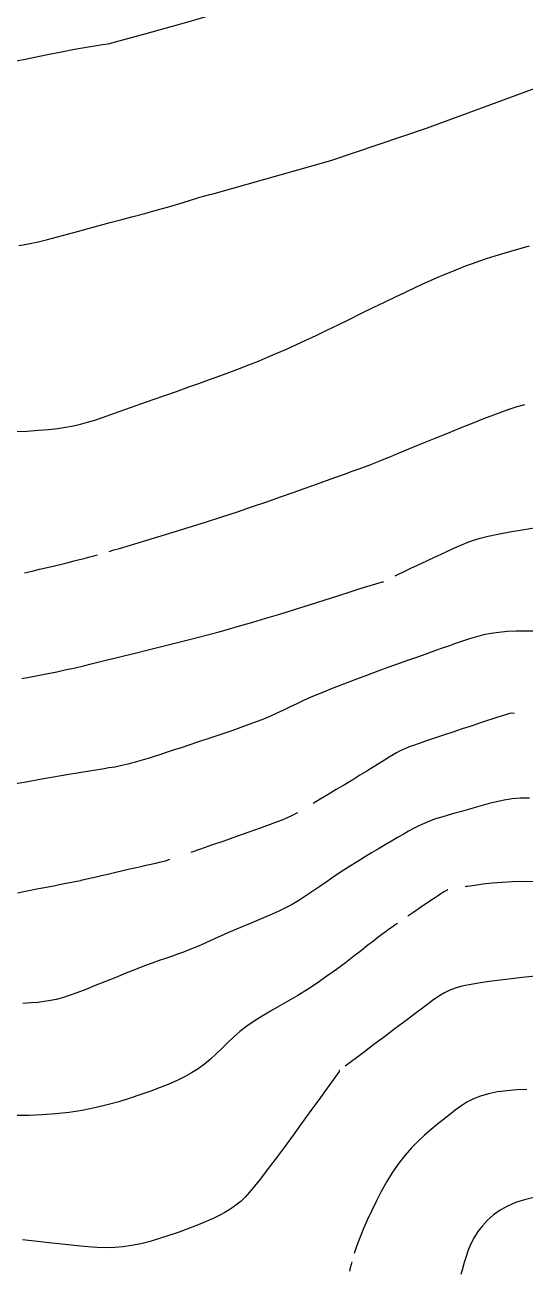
# Model space of a CAD drawing. Header units: millimetres. Extents: x 2235526 to 2245569, y 371981 to 382303.
# Drawn here: x 2243974.1 to 2244064.1, y 378064.1 to 378288.2 of the extents above; entities that cross this region are included whole.
import ezdxf

# ---------------------------------------------------------------- set-up
doc = ezdxf.new("R2010")
doc.units = ezdxf.units.MM
doc.linetypes.add('CONTI', pattern=[0])
for name, color, linetype, transparency in [('169', 10, 'CONTI', 0.7), ('171', 10, 'CONTI', 0.7), ('173', 10, 'CONTI', 0.7), ('175', 10, 'CONTI', 0.7), ('177', 10, 'CONTI', 0.7), ('179', 10, 'CONTI', 0.7), ('181', 10, 'CONTI', 0.7), ('183', 10, 'CONTI', 0.7), ('185', 10, 'CONTI', 0.7), ('187', 10, 'CONTI', 0.7), ('189', 10, 'CONTI', 0.7), ('191', 10, 'CONTI', 0.7)]:
    doc.layers.add(name, color=color, linetype=linetype, transparency=transparency)

msp = doc.modelspace()

# ---------------------------------------------------------------- linework, layer by layer
at = {"layer": '169', "elevation": 169}
msp.add_lwpolyline([(2244065.67, 378077.17), (2244063.99, 378076.79), (2244062.41, 378076.28), (2244060.97, 378075.64), (2244059.64, 378074.89), (2244058.44, 378074.05), (2244057.37, 378073.12), (2244056.43, 378072.12), (2244055.61, 378071.07), (2244054.93, 378069.98), (2244054.36, 378068.86), (2244053.88, 378067.72), (2244053.48, 378066.59), (2244053.14, 378065.47), (2244052.84, 378064.38), (2244052.56, 378063.32)], dxfattribs=at)
at = {"layer": '171', "elevation": 171}
for points in [[(2244064.41, 378096.62), (2244062.65, 378096.55), (2244060.88, 378096.4), (2244059.15, 378096.19), (2244057.54, 378095.87), (2244056.1, 378095.45), (2244054.81, 378094.93), (2244053.64, 378094.33), (2244052.55, 378093.64), (2244051.51, 378092.89), (2244050.48, 378092.09), (2244049.43, 378091.24), (2244048.34, 378090.36), (2244047.2, 378089.43), (2244046.03, 378088.43), (2244044.85, 378087.34), (2244043.67, 378086.14), (2244042.5, 378084.83), (2244041.36, 378083.37), (2244040.26, 378081.76), (2244039.2, 378080.05), (2244038.21, 378078.27), (2244037.29, 378076.49), (2244036.45, 378074.75), (2244035.69, 378073.1), (2244035.04, 378071.6), (2244034.48, 378070.23), (2244034.02, 378069.05), (2244033.66, 378068.03), (2244033.36, 378067.13)], [(2244032.93, 378065.64), (2244032.86, 378065.38), (2244032.8, 378065.13), (2244032.65, 378064.52), (2244032.5, 378063.93)]]:
    msp.add_lwpolyline(points, dxfattribs=at)
at = {"layer": '173', "elevation": 173}
for points in [[(2244070.14, 378117.27), (2244066.88, 378117.12), (2244065.37, 378116.96), (2244063.6, 378116.77), (2244061.65, 378116.54), (2244059.62, 378116.29), (2244057.62, 378116.03), (2244055.73, 378115.75), (2244054.07, 378115.48), (2244052.7, 378115.19), (2244051.55, 378114.88), (2244050.54, 378114.5), (2244049.59, 378114.02), (2244048.59, 378113.41), (2244047.47, 378112.62), (2244046.13, 378111.64), (2244044.52, 378110.43), (2244042.69, 378109.06), (2244040.75, 378107.6), (2244038.79, 378106.12), (2244036.91, 378104.7), (2244035.2, 378103.41), (2244033.75, 378102.31), (2244031.73, 378100.8)], [(2244030.75, 378100.07), (2244030.7, 378100.03), (2244030.63, 378099.97), (2244030.62, 378099.88), (2244028.17, 378096.44), (2244026.98, 378094.79), (2244025.57, 378092.83), (2244024.01, 378090.67), (2244022.36, 378088.42), (2244020.72, 378086.17), (2244019.14, 378084.04), (2244017.71, 378082.14), (2244016.48, 378080.53), (2244015.43, 378079.22), (2244014.53, 378078.14), (2244013.73, 378077.27), (2244013, 378076.55), (2244012.3, 378075.96), (2244011.59, 378075.43), (2244010.85, 378074.94), (2244010.05, 378074.47), (2244009.18, 378074), (2244008.22, 378073.54), (2244007.15, 378073.07), (2244005.97, 378072.58), (2244004.66, 378072.06), (2244003.2, 378071.5), (2244001.64, 378070.92), (2243999.99, 378070.35), (2243998.3, 378069.8), (2243996.6, 378069.3), (2243994.92, 378068.87), (2243993.3, 378068.53), (2243991.76, 378068.3), (2243990.25, 378068.17), (2243988.72, 378068.14), (2243987.12, 378068.18), (2243985.4, 378068.3), (2243983.49, 378068.48), (2243981.34, 378068.71), (2243978.93, 378068.98), (2243976.33, 378069.27), (2243973.65, 378069.58)]]:
    msp.add_lwpolyline(points, dxfattribs=at)
at = {"layer": '175', "elevation": 175}
for points in [[(2244065.66, 378134), (2244063.77, 378134.05), (2244061.87, 378134.01), (2244059.99, 378133.9), (2244058.2, 378133.74), (2244056.53, 378133.55), (2244055.04, 378133.36), (2244053.76, 378133.18), (2244053.54, 378133.15), (2244053.33, 378133.12)], [(2244050.19, 378132.56), (2244050.12, 378132.53), (2244050.06, 378132.5), (2244049.83, 378132.39), (2244049.58, 378132.26), (2244049.29, 378132.08), (2244048.94, 378131.85), (2244048.5, 378131.55), (2244047.96, 378131.19), (2244047.3, 378130.73), (2244046.56, 378130.23), (2244045.73, 378129.66), (2244044.84, 378129.06), (2244043.92, 378128.43), (2244043, 378127.8)], [(2244041.13, 378126.51), (2244041.01, 378126.43), (2244040.9, 378126.35), (2244040.18, 378125.85), (2244039.54, 378125.4), (2244038.93, 378124.96), (2244038.3, 378124.49), (2244037.61, 378123.96), (2244036.8, 378123.34), (2244035.82, 378122.57), (2244034.64, 378121.65), (2244033.28, 378120.59), (2244031.77, 378119.44), (2244030.15, 378118.23), (2244028.45, 378117), (2244026.7, 378115.78), (2244024.95, 378114.63), (2244023.21, 378113.56), (2244021.51, 378112.57), (2244019.86, 378111.63), (2244018.28, 378110.72), (2244016.76, 378109.83), (2244015.33, 378108.93), (2244014.01, 378108), (2244012.78, 378107.03), (2244011.64, 378106.03), (2244010.56, 378105.02), (2244009.53, 378104.01), (2244008.5, 378103.02), (2244007.47, 378102.07), (2244006.4, 378101.19), (2244005.28, 378100.37), (2244004.08, 378099.62), (2244002.82, 378098.92), (2244001.46, 378098.25), (2244000.01, 378097.61), (2243998.44, 378096.98), (2243996.77, 378096.34), (2243994.96, 378095.7), (2243993.04, 378095.05), (2243991.02, 378094.43), (2243988.89, 378093.84), (2243986.68, 378093.31), (2243984.39, 378092.85), (2243982.03, 378092.48), (2243979.62, 378092.22), (2243977.2, 378092.05), (2243974.8, 378091.95), (2243972.46, 378091.92)]]:
    msp.add_lwpolyline(points, dxfattribs=at)
at = {"layer": '177', "elevation": 177}
msp.add_lwpolyline([(2244064.88, 378149.06), (2244063.27, 378149.05), (2244061.76, 378148.93), (2244060.34, 378148.71), (2244058.98, 378148.41), (2244057.67, 378148.07), (2244056.4, 378147.7), (2244055.14, 378147.34), (2244053.9, 378146.98), (2244052.66, 378146.65), (2244051.44, 378146.32), (2244050.25, 378145.99), (2244049.1, 378145.65), (2244047.99, 378145.3), (2244046.93, 378144.92), (2244045.93, 378144.51), (2244044.97, 378144.07), (2244044.03, 378143.59), (2244043.1, 378143.08), (2244042.14, 378142.53), (2244041.14, 378141.94), (2244040.08, 378141.32), (2244038.95, 378140.65), (2244037.75, 378139.94), (2244036.49, 378139.2), (2244035.19, 378138.42), (2244033.86, 378137.61), (2244032.52, 378136.76), (2244031.17, 378135.89), (2244029.83, 378134.99), (2244028.5, 378134.08), (2244027.19, 378133.18), (2244025.9, 378132.29), (2244024.63, 378131.45), (2244023.38, 378130.65), (2244022.16, 378129.93), (2244020.97, 378129.29), (2244019.79, 378128.71), (2244018.61, 378128.17), (2244017.42, 378127.67), (2244016.19, 378127.16), (2244014.92, 378126.64), (2244013.59, 378126.09), (2244012.19, 378125.49), (2244010.74, 378124.85), (2244009.27, 378124.19), (2244007.81, 378123.54), (2244006.39, 378122.91), (2244005.03, 378122.32), (2244003.76, 378121.79), (2244002.61, 378121.34), (2244001.52, 378120.95), (2244000.47, 378120.58), (2243999.4, 378120.22), (2243998.26, 378119.83), (2243997.01, 378119.38), (2243995.6, 378118.86), (2243994, 378118.23), (2243992.26, 378117.54), (2243990.43, 378116.79), (2243988.57, 378116.04), (2243986.75, 378115.31), (2243985.03, 378114.62), (2243983.46, 378114.03), (2243982.08, 378113.53), (2243980.86, 378113.14), (2243979.74, 378112.84), (2243978.67, 378112.61), (2243977.58, 378112.43), (2243976.43, 378112.3), (2243975.16, 378112.19), (2243973.72, 378112.1)], dxfattribs=at)
at = {"layer": '179', "elevation": 179}
for points in [[(2244062.21, 378164.31), (2244061.56, 378164.34), (2244061.15, 378164.22), (2244060.63, 378164.06), (2244059.99, 378163.86), (2244059.21, 378163.61), (2244058.28, 378163.31), (2244057.18, 378162.95), (2244055.9, 378162.52), (2244054.42, 378162.03), (2244052.81, 378161.5), (2244051.13, 378160.94), (2244049.44, 378160.37), (2244047.83, 378159.83), (2244046.35, 378159.34), (2244045.07, 378158.9), (2244044.05, 378158.55), (2244043.23, 378158.26), (2244042.58, 378158.01), (2244042.02, 378157.77), (2244041.5, 378157.52), (2244040.97, 378157.23), (2244040.37, 378156.87), (2244039.65, 378156.43), (2244038.8, 378155.91), (2244037.84, 378155.31), (2244036.78, 378154.65), (2244035.63, 378153.93), (2244034.39, 378153.16), (2244033.08, 378152.36), (2244031.62, 378151.47), (2244030.13, 378150.58), (2244028.65, 378149.7), (2244027.25, 378148.87), (2244025.95, 378148.1)], [(2244023.13, 378146.42), (2244022.55, 378146.09), (2244021.96, 378145.79), (2244021.31, 378145.49), (2244020.51, 378145.15), (2244019.5, 378144.76), (2244018.2, 378144.28), (2244016.44, 378143.65), (2244014.39, 378142.92), (2244012.17, 378142.13), (2244009.89, 378141.33), (2244007.68, 378140.56), (2244005.66, 378139.85), (2244003.94, 378139.25)], [(2244000.1, 378137.99), (2243999.3, 378137.73), (2243998.83, 378137.61), (2243998.25, 378137.48), (2243997.57, 378137.32), (2243996.79, 378137.14), (2243995.91, 378136.94), (2243994.93, 378136.71), (2243993.85, 378136.46), (2243992.67, 378136.19), (2243991.45, 378135.9), (2243990.21, 378135.61), (2243989.01, 378135.33), (2243987.89, 378135.07), (2243986.89, 378134.84), (2243986.05, 378134.65), (2243984.15, 378134.21), (2243984.1, 378134.2)], [(2243984.07, 378134.19), (2243980.86, 378133.57), (2243979.52, 378133.3), (2243977.96, 378132.99), (2243976.25, 378132.66), (2243974.48, 378132.31), (2243972.73, 378131.96)]]:
    msp.add_lwpolyline(points, dxfattribs=at)
at = {"layer": '181', "elevation": 181}
msp.add_lwpolyline([(2244065.67, 378179.11), (2244064.03, 378179.1), (2244062.43, 378179.07), (2244060.88, 378179.01), (2244059.4, 378178.88), (2244057.99, 378178.68), (2244056.65, 378178.41), (2244055.35, 378178.09), (2244054.09, 378177.72), (2244052.84, 378177.31), (2244051.58, 378176.87), (2244050.31, 378176.41), (2244049.01, 378175.95), (2244047.66, 378175.47), (2244046.24, 378174.97), (2244044.74, 378174.44), (2244043.14, 378173.87), (2244041.43, 378173.26), (2244039.59, 378172.6), (2244037.62, 378171.89), (2244035.57, 378171.13), (2244033.47, 378170.35), (2244031.4, 378169.56), (2244029.39, 378168.78), (2244027.52, 378168.03), (2244025.82, 378167.32), (2244024.34, 378166.66), (2244023.03, 378166.05), (2244021.82, 378165.47), (2244020.64, 378164.9), (2244019.44, 378164.34), (2244018.15, 378163.77), (2244016.7, 378163.16), (2244015.05, 378162.52), (2244013.23, 378161.86), (2244011.31, 378161.18), (2244009.34, 378160.51), (2244007.39, 378159.85), (2244005.51, 378159.22), (2244003.75, 378158.64), (2244002.18, 378158.12), (2244000.77, 378157.66), (2243999.52, 378157.24), (2243998.39, 378156.87), (2243997.37, 378156.55), (2243996.44, 378156.25), (2243995.58, 378155.99), (2243994.76, 378155.75), (2243994, 378155.53), (2243993.29, 378155.34), (2243992.64, 378155.17), (2243992.05, 378155.03), (2243991.53, 378154.91), (2243991.07, 378154.81), (2243990.67, 378154.73), (2243990.27, 378154.65), (2243989.79, 378154.58), (2243989.17, 378154.48), (2243988.33, 378154.35), (2243987.21, 378154.16), (2243985.72, 378153.92), (2243983.83, 378153.6), (2243981.63, 378153.22), (2243979.23, 378152.81), (2243976.76, 378152.38), (2243974.33, 378151.95), (2243972.06, 378151.56)], dxfattribs=at)
at = {"layer": '183', "elevation": 183}
for points in [[(2244040.74, 378189.04), (2244041.19, 378189.27), (2244042.33, 378189.82), (2244043.69, 378190.47), (2244045.19, 378191.18), (2244046.78, 378191.93), (2244048.37, 378192.68), (2244049.9, 378193.39), (2244051.3, 378194.03), (2244052.53, 378194.58), (2244053.67, 378195.06), (2244054.8, 378195.47), (2244056.04, 378195.85), (2244057.47, 378196.21), (2244059.21, 378196.58), (2244061.35, 378196.98), (2244063.95, 378197.42), (2244066.9, 378197.89)], [(2243973.56, 378170.55), (2243975.8, 378170.98), (2243977.9, 378171.4), (2243979.83, 378171.8), (2243981.57, 378172.17), (2243983.15, 378172.52), (2243984.62, 378172.86), (2243986.04, 378173.2), (2243987.46, 378173.55), (2243988.91, 378173.91), (2243990.45, 378174.3), (2243992.13, 378174.72), (2243993.91, 378175.16), (2243995.77, 378175.62), (2243997.69, 378176.1), (2243999.63, 378176.58), (2244001.57, 378177.07), (2244003.48, 378177.55), (2244005.33, 378178.02), (2244007.16, 378178.5), (2244009.02, 378179), (2244010.93, 378179.52), (2244012.94, 378180.09), (2244015.09, 378180.71), (2244017.43, 378181.41), (2244019.97, 378182.18), (2244022.63, 378183.01), (2244025.32, 378183.85), (2244027.94, 378184.68), (2244030.4, 378185.47), (2244032.6, 378186.17), (2244034.45, 378186.76), (2244038.45, 378188), (2244038.64, 378187.99)]]:
    msp.add_lwpolyline(points, dxfattribs=at)
at = {"layer": '185', "elevation": 185}
for points in [[(2243989.24, 378193.45), (2243990.11, 378193.71), (2243991.11, 378194), (2243993.1, 378194.59), (2243995.42, 378195.28), (2243998.01, 378196.06), (2244000.78, 378196.9), (2244003.67, 378197.79), (2244006.61, 378198.72), (2244009.51, 378199.65), (2244012.32, 378200.58), (2244015.02, 378201.5), (2244017.61, 378202.39), (2244020.06, 378203.25), (2244022.37, 378204.07), (2244024.53, 378204.85), (2244026.54, 378205.57), (2244028.38, 378206.23), (2244030.06, 378206.83), (2244031.6, 378207.37), (2244032.99, 378207.87), (2244034.24, 378208.32), (2244035.36, 378208.73), (2244036.37, 378209.11), (2244037.27, 378209.45), (2244038.12, 378209.8), (2244038.99, 378210.15), (2244039.94, 378210.55), (2244041.03, 378211), (2244042.34, 378211.55), (2244043.91, 378212.2), (2244045.8, 378212.97), (2244047.92, 378213.83), (2244050.18, 378214.74), (2244052.46, 378215.66), (2244054.67, 378216.54), (2244056.7, 378217.34), (2244058.46, 378218.02), (2244059.94, 378218.58), (2244061.09, 378218.99), (2244061.98, 378219.29), (2244062.71, 378219.51), (2244063.38, 378219.69), (2244064.08, 378219.87)], [(2243974.03, 378189.59), (2243975.37, 378189.91), (2243976.74, 378190.23), (2243978.09, 378190.56), (2243979.41, 378190.87), (2243980.68, 378191.18), (2243981.87, 378191.47), (2243982.96, 378191.74), (2243983.93, 378191.98), (2243984.76, 378192.2), (2243985.53, 378192.4), (2243986.3, 378192.61), (2243987.17, 378192.85)]]:
    msp.add_lwpolyline(points, dxfattribs=at)
at = {"layer": '187', "elevation": 187}
msp.add_lwpolyline([(2243972.44, 378215.01), (2243974.52, 378215.11), (2243976.48, 378215.24), (2243978.31, 378215.39), (2243979.98, 378215.57), (2243981.47, 378215.78), (2243982.83, 378216.04), (2243984.11, 378216.33), (2243985.37, 378216.68), (2243986.66, 378217.09), (2243988.03, 378217.55), (2243989.55, 378218.09), (2243991.26, 378218.68), (2243993.12, 378219.34), (2243995.1, 378220.04), (2243997.16, 378220.77), (2243999.26, 378221.51), (2244001.36, 378222.25), (2244003.41, 378222.98), (2244005.39, 378223.69), (2244007.3, 378224.37), (2244009.15, 378225.04), (2244010.94, 378225.7), (2244012.69, 378226.36), (2244014.41, 378227.02), (2244016.1, 378227.7), (2244017.77, 378228.39), (2244019.44, 378229.11), (2244021.14, 378229.85), (2244022.86, 378230.64), (2244024.64, 378231.46), (2244026.49, 378232.33), (2244028.43, 378233.26), (2244030.46, 378234.24), (2244032.56, 378235.26), (2244034.68, 378236.29), (2244036.78, 378237.31), (2244038.83, 378238.31), (2244040.77, 378239.25), (2244042.58, 378240.11), (2244044.22, 378240.88), (2244045.71, 378241.57), (2244047.06, 378242.17), (2244048.29, 378242.72), (2244049.43, 378243.21), (2244050.5, 378243.66), (2244051.52, 378244.08), (2244052.52, 378244.48), (2244053.54, 378244.87), (2244054.62, 378245.27), (2244055.81, 378245.69), (2244057.16, 378246.14), (2244058.71, 378246.63), (2244060.51, 378247.17), (2244062.59, 378247.77), (2244064.9, 378248.42)], dxfattribs=at)
at = {"layer": '189', "elevation": 189}
for points in [[(2244008.14, 378257.87), (2244029.14, 378263.78), (2244046.35, 378269.63), (2244074.08, 378279.78)], [(2243972.99, 378248.49), (2243974.72, 378248.79), (2243976.45, 378249.16), (2243978.18, 378249.57), (2243979.94, 378250.03), (2243981.74, 378250.53), (2243983.57, 378251.04), (2243985.47, 378251.56), (2243987.44, 378252.09), (2243989.45, 378252.62), (2243991.51, 378253.16), (2243993.58, 378253.71), (2243995.66, 378254.26), (2243997.73, 378254.83), (2243999.76, 378255.42), (2244001.76, 378256.02), (2244003.7, 378256.61), (2244005.58, 378257.17), (2244007.39, 378257.68), (2244008.14, 378257.87)]]:
    msp.add_lwpolyline(points, dxfattribs=at)
at = {"layer": '191'}
msp.add_lwpolyline([(2243989.09, 378284.77), (2243995.91, 378286.63), (2244003.22, 378288.71), (2244011.05, 378290.97), (2244019.42, 378293.33), (2244028.35, 378295.75), (2244037.87, 378298.15), (2244047.99, 378300.49), (2244058.73, 378302.71)], dxfattribs=at)
at = {"layer": '191', "elevation": 191}
msp.add_lwpolyline([(2243954.46, 378282.05), (2243954.58, 378282.04), (2243954.7, 378282.02), (2243956.04, 378281.84), (2243957.6, 378281.64), (2243959.32, 378281.45), (2243961.16, 378281.29), (2243963.08, 378281.17), (2243965.03, 378281.11), (2243966.96, 378281.13), (2243968.85, 378281.25), (2243970.7, 378281.46), (2243972.56, 378281.75), (2243974.45, 378282.09), (2243976.41, 378282.49), (2243978.48, 378282.91), (2243980.67, 378283.36), (2243983.03, 378283.81), (2243985.51, 378284.25), (2243988.08, 378284.64), (2243989.09, 378284.77)], dxfattribs=at)

doc.saveas('drawing.dxf')
